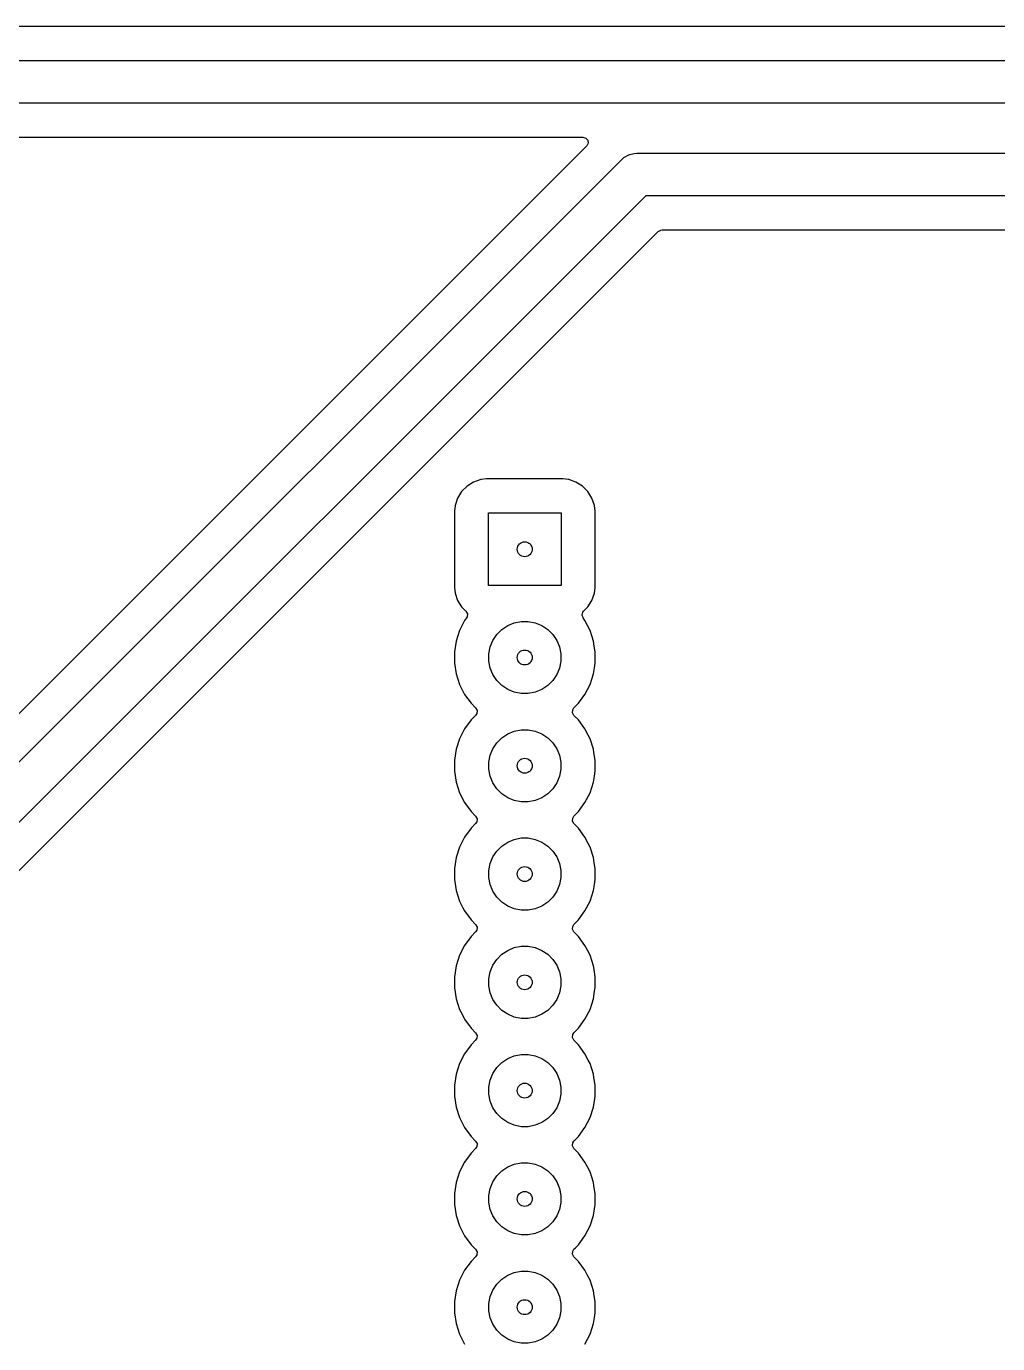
# Model space of a CAD drawing. Extents: x 20 to 124, y -124 to -20.
# Drawn here: x 72 to 94.77, y -72.29 to -41.39 of the extents above; entities that cross this region are included whole.
import ezdxf

# ---------------------------------------------------------------- set-up
doc = ezdxf.new("R2010")
doc.units = 0
doc.layers.add('BLACK', color=7, linetype='CONTINUOUS')
doc.layers.add('WHITE', color=7, linetype='CONTINUOUS')

msp = doc.modelspace()

# ---------------------------------------------------------------- linework, layer by layer
at = {"layer": 'BLACK', "linetype": 'CONTINUOUS'}
for p, q in [((102.736352, -41.39), (50.668551, -41.39)), ((50.5662, -42.1905), (102.634, -42.1905)), ((102.426894, -43.1905), (50.773306, -43.1905)), ((51.156247, -43.991), (85.049553, -43.991)), ((85.049553, -43.991), (85.116592, -44.010685)), ((85.116592, -44.010685), (85.162347, -44.063489)), ((85.172291, -44.132647), (85.143266, -44.196203)), ((85.162347, -44.063489), (85.172291, -44.132647)), ((85.137234, -44.202681), (66.423036, -62.916878)), ((85.143266, -44.196203), (85.137234, -44.202681)), ((85.960547, -44.511446), (86.009711, -44.46833)), ((86.009711, -44.46833), (86.009719, -44.468323)), ((86.009719, -44.468323), (86.122758, -44.40306)), ((86.122758, -44.40306), (86.149401, -44.39592)), ((86.149401, -44.39592), (86.248837, -44.369277)), ((86.248837, -44.369277), (86.248852, -44.369277)), ((86.248852, -44.369277), (86.3141, -44.365)), ((86.3141, -44.365), (100.4112, -44.365)), ((67.061447, -63.410547), (85.960547, -44.511446)), ((86.521207, -45.365), (67.915, -63.971206)), ((100.4112, -45.365), (86.521207, -45.365)), ((68.751819, -64.266465), (86.816465, -46.201819)), ((86.816465, -46.201819), (86.877788, -46.168334)), ((86.877788, -46.168334), (86.904146, -46.1655)), ((86.904146, -46.1655), (99.68039, -46.1655)), ((82.333937, -52.175184), (82.206384, -52.302737)), ((82.486676, -52.079211), (82.333937, -52.175184)), ((82.656945, -52.019631), (82.486676, -52.079211)), ((82.65695, -52.01963), (82.656945, -52.019631)), ((82.791239, -52.0045), (82.65695, -52.01963)), ((82.791246, -52.0045), (82.791239, -52.0045)), ((84.581154, -52.0045), (82.791246, -52.0045)), ((84.58116, -52.0045), (84.581154, -52.0045)), ((84.715449, -52.01963), (84.58116, -52.0045)), ((84.715454, -52.019631), (84.715449, -52.01963)), ((84.885723, -52.079211), (84.715454, -52.019631)), ((85.001955, -52.152245), (84.885723, -52.079211)), ((85.038462, -52.175184), (85.001955, -52.152245)), ((85.166016, -52.302738), (85.038462, -52.175184)), ((82.110411, -52.455476), (82.050831, -52.625745)), ((82.206384, -52.302737), (82.110411, -52.455476)), ((85.261989, -52.455478), (85.166016, -52.302738)), ((85.321568, -52.625745), (85.261989, -52.455478)), ((82.05083, -52.62575), (82.0357, -52.760039)), ((82.0357, -52.760039), (82.0357, -54.54996)), ((82.050831, -52.625745), (82.05083, -52.62575)), ((82.8362, -54.505), (82.8362, -52.805)), ((82.8362, -52.805), (84.5362, -52.805)), ((84.5362, -52.805), (84.5362, -54.505)), ((85.3367, -52.760046), (85.321568, -52.625745)), ((85.3367, -54.549954), (85.3367, -52.760046)), ((82.0357, -54.54996), (82.05083, -54.684249)), ((82.05083, -54.684249), (82.050831, -54.684254)), ((82.050831, -54.684254), (82.110411, -54.854523)), ((84.5362, -54.505), (82.8362, -54.505)), ((85.261989, -54.854522), (85.321568, -54.684255)), ((85.321568, -54.684255), (85.3367, -54.549954)), ((82.110411, -54.854523), (82.206384, -55.007262)), ((85.166016, -55.007262), (85.261989, -54.854522)), ((82.206384, -55.007262), (82.306776, -55.107654)), ((82.319414, -55.268219), (82.274567, -55.329946)), ((82.306776, -55.107654), (82.340261, -55.168977)), ((82.335277, -55.238669), (82.319414, -55.268219)), ((82.340261, -55.168977), (82.335277, -55.238669)), ((85.029506, -55.202416), (85.045331, -55.134362)), ((85.052985, -55.268219), (85.029506, -55.202416)), ((85.045331, -55.134362), (85.065623, -55.107655)), ((85.097832, -55.329946), (85.052985, -55.268219)), ((85.065623, -55.107655), (85.065624, -55.107654)), ((85.065624, -55.107654), (85.166016, -55.007262)), ((82.156622, -55.561423), (82.07634, -55.808506)), ((82.274567, -55.329946), (82.156622, -55.561423)), ((83.029141, -55.655766), (83.146966, -55.537941)), ((83.146966, -55.537941), (83.285513, -55.445367)), ((83.285513, -55.445367), (83.439458, -55.381601)), ((83.439458, -55.381601), (83.602885, -55.349093)), ((83.602885, -55.349093), (83.769515, -55.349093)), ((83.769515, -55.349093), (83.932942, -55.381601)), ((83.932942, -55.381601), (84.086887, -55.445367)), ((84.086887, -55.445367), (84.225434, -55.537941)), ((84.225434, -55.537941), (84.343259, -55.655766)), ((85.097833, -55.329948), (85.097832, -55.329946)), ((85.215777, -55.561423), (85.097833, -55.329948)), ((85.215777, -55.561425), (85.215777, -55.561423)), ((85.215779, -55.561428), (85.215777, -55.561425)), ((85.29606, -55.808507), (85.215779, -55.561428)), ((82.07634, -55.808506), (82.0357, -56.065097)), ((82.872801, -55.948258), (82.936567, -55.794313)), ((82.936567, -55.794313), (83.029141, -55.655766)), ((84.343259, -55.655766), (84.435833, -55.794313)), ((84.435833, -55.794313), (84.499599, -55.948258)), ((85.315147, -55.929021), (85.29606, -55.808507)), ((85.3367, -56.065097), (85.315147, -55.929021)), ((82.0357, -56.065097), (82.0357, -56.324902)), ((82.840293, -56.111685), (82.872801, -55.948258)), ((82.840293, -56.278315), (82.840293, -56.111685)), ((84.499599, -55.948258), (84.532107, -56.111685)), ((84.532107, -56.111685), (84.532107, -56.278315)), ((85.3367, -56.324902), (85.3367, -56.065097)), ((82.0357, -56.324902), (82.07634, -56.581493)), ((82.872801, -56.441742), (82.840293, -56.278315)), ((82.936567, -56.595687), (82.872801, -56.441742)), ((84.499599, -56.441742), (84.435833, -56.595687)), ((84.532107, -56.278315), (84.499599, -56.441742)), ((85.29606, -56.581493), (85.318739, -56.438298)), ((85.318739, -56.438298), (85.3367, -56.324902)), ((82.07634, -56.581493), (82.156622, -56.828576)), ((82.156622, -56.828576), (82.274568, -57.060054)), ((83.029141, -56.734234), (82.936567, -56.595687)), ((83.146966, -56.852059), (83.029141, -56.734234)), ((83.285513, -56.944633), (83.146966, -56.852059)), ((84.225434, -56.852059), (84.086887, -56.944633)), ((84.343259, -56.734234), (84.225434, -56.852059)), ((84.435833, -56.595687), (84.343259, -56.734234)), ((85.097834, -57.060051), (85.215779, -56.828572)), ((85.215779, -56.828572), (85.29606, -56.581493)), ((82.274568, -57.060054), (82.427266, -57.270225)), ((83.439458, -57.008399), (83.285513, -56.944633)), ((83.602885, -57.040907), (83.439458, -57.008399)), ((83.769515, -57.040907), (83.602885, -57.040907)), ((83.932942, -57.008399), (83.769515, -57.040907)), ((84.086887, -56.944633), (83.932942, -57.008399)), ((84.945131, -57.270229), (85.097834, -57.060051)), ((82.427266, -57.270225), (82.427271, -57.270231)), ((82.427271, -57.270231), (82.534359, -57.377319)), ((82.534359, -57.377319), (82.567844, -57.438642)), ((82.567844, -57.438642), (82.56286, -57.508334)), ((84.804556, -57.491358), (84.80954, -57.421666)), ((84.80954, -57.421666), (84.838041, -57.377319)), ((84.838041, -57.377319), (84.945131, -57.270229)), ((82.427266, -57.659774), (82.274568, -57.869945)), ((82.427271, -57.659768), (82.427266, -57.659774)), ((82.534359, -57.552681), (82.427271, -57.659768)), ((82.56286, -57.508334), (82.534359, -57.552681)), ((84.838041, -57.552681), (84.804556, -57.491358)), ((84.945131, -57.659771), (84.838041, -57.552681)), ((85.097834, -57.869949), (84.945131, -57.659771)), ((82.274568, -57.869945), (82.156622, -58.101423)), ((83.029141, -58.195766), (83.146966, -58.077941)), ((83.146966, -58.077941), (83.285513, -57.985367)), ((83.285513, -57.985367), (83.439458, -57.921601)), ((83.439458, -57.921601), (83.602885, -57.889093)), ((83.602885, -57.889093), (83.769515, -57.889093)), ((83.769515, -57.889093), (83.932942, -57.921601)), ((83.932942, -57.921601), (84.086887, -57.985367)), ((84.086887, -57.985367), (84.225434, -58.077941)), ((84.225434, -58.077941), (84.343259, -58.195766)), ((85.172987, -58.017445), (85.097834, -57.869949)), ((85.215777, -58.101423), (85.172987, -58.017445)), ((82.07634, -58.348506), (82.0357, -58.605097)), ((82.156622, -58.101423), (82.07634, -58.348506)), ((82.872801, -58.488258), (82.936567, -58.334313)), ((82.936567, -58.334313), (83.029141, -58.195766)), ((84.343259, -58.195766), (84.435833, -58.334313)), ((84.435833, -58.334313), (84.499599, -58.488258)), ((85.215777, -58.101425), (85.215777, -58.101423)), ((85.215779, -58.101428), (85.215777, -58.101425)), ((85.29606, -58.348507), (85.215779, -58.101428)), ((85.307638, -58.421611), (85.29606, -58.348507)), ((82.0357, -58.605097), (82.0357, -58.864902)), ((82.840293, -58.651685), (82.872801, -58.488258)), ((82.840293, -58.818315), (82.840293, -58.651685)), ((84.499599, -58.488258), (84.532107, -58.651685)), ((84.532107, -58.651685), (84.532107, -58.818315)), ((85.3367, -58.605097), (85.307638, -58.421611)), ((85.3367, -58.864902), (85.3367, -58.605097)), ((82.0357, -58.864902), (82.07634, -59.121493)), ((82.872801, -58.981742), (82.840293, -58.818315)), ((82.936567, -59.135687), (82.872801, -58.981742)), ((84.499599, -58.981742), (84.435833, -59.135687)), ((84.532107, -58.818315), (84.499599, -58.981742)), ((85.29606, -59.121493), (85.318739, -58.978298)), ((85.318739, -58.978298), (85.3367, -58.864902)), ((82.07634, -59.121493), (82.156622, -59.368576)), ((83.029141, -59.274234), (82.936567, -59.135687)), ((83.146966, -59.392059), (83.029141, -59.274234)), ((84.343259, -59.274234), (84.225434, -59.392059)), ((84.435833, -59.135687), (84.343259, -59.274234)), ((85.215779, -59.368572), (85.29606, -59.121493)), ((82.156622, -59.368576), (82.274568, -59.600054)), ((82.274568, -59.600054), (82.427266, -59.810225)), ((83.285513, -59.484633), (83.146966, -59.392059)), ((83.439458, -59.548399), (83.285513, -59.484633)), ((83.602885, -59.580907), (83.439458, -59.548399)), ((83.769515, -59.580907), (83.602885, -59.580907)), ((83.932942, -59.548399), (83.769515, -59.580907)), ((84.086887, -59.484633), (83.932942, -59.548399)), ((84.225434, -59.392059), (84.086887, -59.484633)), ((84.945131, -59.810229), (85.097834, -59.600051)), ((85.097834, -59.600051), (85.215779, -59.368572)), ((82.427266, -59.810225), (82.427271, -59.810231)), ((82.427271, -59.810231), (82.534359, -59.917319)), ((82.534359, -59.917319), (82.567844, -59.978642)), ((84.80954, -59.961666), (84.838041, -59.917319)), ((84.838041, -59.917319), (84.945131, -59.810229)), ((82.427266, -60.199774), (82.274568, -60.409945)), ((82.427271, -60.199768), (82.427266, -60.199774)), ((82.534359, -60.092681), (82.427271, -60.199768)), ((82.56286, -60.048334), (82.534359, -60.092681)), ((82.567844, -59.978642), (82.56286, -60.048334)), ((84.804556, -60.031358), (84.80954, -59.961666)), ((84.838041, -60.092681), (84.804556, -60.031358)), ((84.945131, -60.199771), (84.838041, -60.092681)), ((85.097834, -60.409949), (84.945131, -60.199771)), ((82.274568, -60.409945), (82.156622, -60.641423)), ((83.146966, -60.617941), (83.285513, -60.525367)), ((83.285513, -60.525367), (83.439458, -60.461601)), ((83.439458, -60.461601), (83.602885, -60.429093)), ((83.602885, -60.429093), (83.769515, -60.429093)), ((83.769515, -60.429093), (83.932942, -60.461601)), ((83.932942, -60.461601), (84.086887, -60.525367)), ((84.086887, -60.525367), (84.225434, -60.617941)), ((85.172987, -60.557445), (85.097834, -60.409949)), ((85.215777, -60.641423), (85.172987, -60.557445)), ((82.156622, -60.641423), (82.07634, -60.888506)), ((82.936567, -60.874313), (83.029141, -60.735766)), ((83.029141, -60.735766), (83.146966, -60.617941)), ((84.225434, -60.617941), (84.343259, -60.735766)), ((84.343259, -60.735766), (84.435833, -60.874313)), ((85.215777, -60.641425), (85.215777, -60.641423)), ((85.215779, -60.641428), (85.215777, -60.641425)), ((85.29606, -60.888507), (85.215779, -60.641428)), ((82.07634, -60.888506), (82.0357, -61.145097)), ((82.0357, -61.145097), (82.0357, -61.404902)), ((82.840293, -61.191685), (82.872801, -61.028258)), ((82.872801, -61.028258), (82.936567, -60.874313)), ((84.435833, -60.874313), (84.499599, -61.028258)), ((84.499599, -61.028258), (84.532107, -61.191685)), ((85.315147, -61.009021), (85.29606, -60.888507)), ((85.3367, -61.145097), (85.315147, -61.009021)), ((85.3367, -61.404902), (85.3367, -61.145097)), ((82.0357, -61.404902), (82.07634, -61.661493)), ((82.840293, -61.358315), (82.840293, -61.191685)), ((82.872801, -61.521742), (82.840293, -61.358315)), ((84.532107, -61.358315), (84.499599, -61.521742)), ((84.532107, -61.191685), (84.532107, -61.358315)), ((85.318739, -61.518298), (85.3367, -61.404902)), ((82.07634, -61.661493), (82.156622, -61.908576)), ((82.936567, -61.675687), (82.872801, -61.521742)), ((83.029141, -61.814234), (82.936567, -61.675687)), ((84.435833, -61.675687), (84.343259, -61.814234)), ((84.499599, -61.521742), (84.435833, -61.675687)), ((85.215779, -61.908572), (85.29606, -61.661493)), ((85.29606, -61.661493), (85.318739, -61.518298)), ((82.156622, -61.908576), (82.236505, -62.065353)), ((82.236505, -62.065353), (82.271743, -62.134511)), ((83.146966, -61.932059), (83.029141, -61.814234)), ((83.285513, -62.024633), (83.146966, -61.932059)), ((83.439458, -62.088399), (83.285513, -62.024633)), ((83.602885, -62.120907), (83.439458, -62.088399)), ((83.932942, -62.088399), (83.769515, -62.120907)), ((84.086887, -62.024633), (83.932942, -62.088399)), ((84.225434, -61.932059), (84.086887, -62.024633)), ((84.343259, -61.814234), (84.225434, -61.932059)), ((85.097834, -62.140051), (85.215779, -61.908572)), ((82.271743, -62.134511), (82.274568, -62.140054)), ((82.274568, -62.140054), (82.427266, -62.350225)), ((82.427266, -62.350225), (82.427271, -62.350231)), ((82.427271, -62.350231), (82.534359, -62.457319)), ((83.769515, -62.120907), (83.602885, -62.120907)), ((84.847711, -62.447649), (84.945131, -62.350229)), ((84.945131, -62.350229), (85.097834, -62.140051)), ((82.534359, -62.632681), (82.427271, -62.739768)), ((82.534359, -62.457319), (82.567844, -62.518642)), ((82.56286, -62.588334), (82.534359, -62.632681)), ((82.567844, -62.518642), (82.56286, -62.588334)), ((84.804556, -62.571358), (84.80954, -62.501666)), ((84.838041, -62.632681), (84.804556, -62.571358)), ((84.80954, -62.501666), (84.838041, -62.457319)), ((84.838041, -62.457319), (84.847711, -62.447649)), ((84.945131, -62.739771), (84.838041, -62.632681)), ((82.274568, -62.949945), (82.156622, -63.181423)), ((82.427266, -62.739774), (82.274568, -62.949945)), ((82.427271, -62.739768), (82.427266, -62.739774)), ((83.285513, -63.065367), (83.439458, -63.001601)), ((83.439458, -63.001601), (83.602885, -62.969093)), ((83.602885, -62.969093), (83.769515, -62.969093)), ((83.769515, -62.969093), (83.932942, -63.001601)), ((83.932942, -63.001601), (84.086887, -63.065367)), ((85.097834, -62.949949), (84.945131, -62.739771)), ((85.154135, -63.060445), (85.097834, -62.949949)), ((82.156622, -63.181423), (82.07634, -63.428506)), ((82.936567, -63.414313), (83.029141, -63.275766)), ((83.029141, -63.275766), (83.146966, -63.157941)), ((83.146966, -63.157941), (83.285513, -63.065367)), ((84.086887, -63.065367), (84.225434, -63.157941)), ((84.225434, -63.157941), (84.343259, -63.275766)), ((84.343259, -63.275766), (84.435833, -63.414313)), ((85.215777, -63.181423), (85.154135, -63.060445)), ((85.215777, -63.181425), (85.215777, -63.181423)), ((85.215779, -63.181428), (85.215777, -63.181425)), ((85.29606, -63.428507), (85.215779, -63.181428)), ((82.07634, -63.428506), (82.0357, -63.685097)), ((82.840293, -63.731685), (82.872801, -63.568258)), ((82.872801, -63.568258), (82.936567, -63.414313)), ((84.435833, -63.414313), (84.499599, -63.568258)), ((84.499599, -63.568258), (84.532107, -63.731685)), ((85.309676, -63.514477), (85.29606, -63.428507)), ((85.3367, -63.685097), (85.309676, -63.514477)), ((82.0357, -63.685097), (82.0357, -63.944902)), ((82.0357, -63.944902), (82.07634, -64.201493)), ((82.840293, -63.898315), (82.840293, -63.731685)), ((82.872801, -64.061742), (82.840293, -63.898315)), ((84.532107, -63.898315), (84.499599, -64.061742)), ((84.532107, -63.731685), (84.532107, -63.898315)), ((85.32493, -64.019211), (85.3367, -63.944902)), ((85.3367, -63.944902), (85.3367, -63.685097)), ((82.07634, -64.201493), (82.156622, -64.448576)), ((82.936567, -64.215687), (82.872801, -64.061742)), ((83.029141, -64.354234), (82.936567, -64.215687)), ((84.435833, -64.215687), (84.343259, -64.354234)), ((84.499599, -64.061742), (84.435833, -64.215687)), ((85.215779, -64.448572), (85.29606, -64.201493)), ((85.29606, -64.201493), (85.32493, -64.019211)), ((82.156622, -64.448576), (82.214955, -64.563058)), ((82.214955, -64.563058), (82.258064, -64.647665)), ((83.146966, -64.472059), (83.029141, -64.354234)), ((83.285513, -64.564633), (83.146966, -64.472059)), ((83.439458, -64.628399), (83.285513, -64.564633)), ((84.086887, -64.564633), (83.932942, -64.628399)), ((84.225434, -64.472059), (84.086887, -64.564633)), ((84.343259, -64.354234), (84.225434, -64.472059)), ((85.097834, -64.680051), (85.215779, -64.448572)), ((82.258064, -64.647665), (82.274568, -64.680054)), ((82.274568, -64.680054), (82.427266, -64.890225)), ((82.427266, -64.890225), (82.427271, -64.890231)), ((82.427271, -64.890231), (82.534359, -64.997319)), ((83.602885, -64.660907), (83.439458, -64.628399)), ((83.769515, -64.660907), (83.602885, -64.660907)), ((83.932942, -64.628399), (83.769515, -64.660907)), ((84.838041, -64.997319), (84.945131, -64.890229)), ((84.945131, -64.890229), (85.097834, -64.680051)), ((82.534359, -65.172681), (82.427271, -65.279768)), ((82.534359, -64.997319), (82.567844, -65.058642)), ((82.56286, -65.128334), (82.534359, -65.172681)), ((82.567844, -65.058642), (82.56286, -65.128334)), ((84.804556, -65.111358), (84.80954, -65.041666)), ((84.838041, -65.172681), (84.804556, -65.111358)), ((84.80954, -65.041666), (84.838041, -64.997319)), ((84.945131, -65.279771), (84.838041, -65.172681)), ((82.274568, -65.489945), (82.156622, -65.721423)), ((82.427266, -65.279774), (82.274568, -65.489945)), ((82.427271, -65.279768), (82.427266, -65.279774)), ((85.097834, -65.489949), (84.945131, -65.279771)), ((85.172987, -65.637445), (85.097834, -65.489949)), ((82.156622, -65.721423), (82.07634, -65.968506)), ((82.936567, -65.954313), (83.029141, -65.815766)), ((83.029141, -65.815766), (83.146966, -65.697941)), ((83.146966, -65.697941), (83.285513, -65.605367)), ((83.285513, -65.605367), (83.439458, -65.541601)), ((83.439458, -65.541601), (83.602885, -65.509093)), ((83.602885, -65.509093), (83.769515, -65.509093)), ((83.769515, -65.509093), (83.932942, -65.541601)), ((83.932942, -65.541601), (84.086887, -65.605367)), ((84.086887, -65.605367), (84.225434, -65.697941)), ((84.225434, -65.697941), (84.343259, -65.815766)), ((84.343259, -65.815766), (84.435833, -65.954313)), ((85.215777, -65.721423), (85.172987, -65.637445)), ((85.215777, -65.721425), (85.215777, -65.721423)), ((85.215779, -65.721428), (85.215777, -65.721425)), ((85.29606, -65.968507), (85.215779, -65.721428)), ((82.07634, -65.968506), (82.0357, -66.225097)), ((82.840293, -66.271685), (82.872801, -66.108258)), ((82.872801, -66.108258), (82.936567, -65.954313)), ((84.435833, -65.954313), (84.499599, -66.108258)), ((84.499599, -66.108258), (84.532107, -66.271685)), ((85.309041, -66.050466), (85.29606, -65.968507)), ((85.3367, -66.225097), (85.309041, -66.050466)), ((82.0357, -66.225097), (82.0357, -66.484902)), ((82.840293, -66.438315), (82.840293, -66.271685)), ((84.532107, -66.271685), (84.532107, -66.438315)), ((85.3367, -66.484902), (85.3367, -66.225097)), ((82.0357, -66.484902), (82.07634, -66.741493)), ((82.07634, -66.741493), (82.156622, -66.988576)), ((82.872801, -66.601742), (82.840293, -66.438315)), ((82.936567, -66.755687), (82.872801, -66.601742)), ((84.499599, -66.601742), (84.435833, -66.755687)), ((84.532107, -66.438315), (84.499599, -66.601742)), ((85.215779, -66.988572), (85.29606, -66.741493)), ((85.29606, -66.741493), (85.318739, -66.598298)), ((85.318739, -66.598298), (85.3367, -66.484902)), ((82.156622, -66.988576), (82.201122, -67.07591)), ((83.029141, -66.894234), (82.936567, -66.755687)), ((83.146966, -67.012059), (83.029141, -66.894234)), ((83.285513, -67.104633), (83.146966, -67.012059)), ((84.225434, -67.012059), (84.086887, -67.104633)), ((84.343259, -66.894234), (84.225434, -67.012059)), ((84.435833, -66.755687), (84.343259, -66.894234)), ((85.097834, -67.220051), (85.215779, -66.988572)), ((82.201122, -67.07591), (82.252176, -67.176109)), ((82.252176, -67.176109), (82.274568, -67.220054)), ((82.274568, -67.220054), (82.427266, -67.430225)), ((83.439458, -67.168399), (83.285513, -67.104633)), ((83.602885, -67.200907), (83.439458, -67.168399)), ((83.769515, -67.200907), (83.602885, -67.200907)), ((83.932942, -67.168399), (83.769515, -67.200907)), ((84.086887, -67.104633), (83.932942, -67.168399)), ((84.945131, -67.430229), (85.097834, -67.220051)), ((82.427266, -67.430225), (82.427271, -67.430231)), ((82.427271, -67.430231), (82.534359, -67.537319)), ((82.534359, -67.537319), (82.567844, -67.598642)), ((82.56286, -67.668334), (82.534359, -67.712681)), ((82.567844, -67.598642), (82.56286, -67.668334)), ((84.804556, -67.651358), (84.80954, -67.581666)), ((84.838041, -67.712681), (84.804556, -67.651358)), ((84.80954, -67.581666), (84.838041, -67.537319)), ((84.838041, -67.537319), (84.873937, -67.501423)), ((84.873937, -67.501423), (84.945131, -67.430229)), ((82.427266, -67.819774), (82.274568, -68.029945)), ((82.427271, -67.819768), (82.427266, -67.819774)), ((82.534359, -67.712681), (82.427271, -67.819768)), ((84.945131, -67.819771), (84.838041, -67.712681)), ((85.097834, -68.029949), (84.945131, -67.819771)), ((82.156622, -68.261423), (82.07634, -68.508506)), ((82.274568, -68.029945), (82.156622, -68.261423)), ((83.029141, -68.355766), (83.146966, -68.237941)), ((83.146966, -68.237941), (83.285513, -68.145367)), ((83.285513, -68.145367), (83.439458, -68.081601)), ((83.439458, -68.081601), (83.602885, -68.049093)), ((83.602885, -68.049093), (83.769515, -68.049093)), ((83.769515, -68.049093), (83.932942, -68.081601)), ((83.932942, -68.081601), (84.086887, -68.145367)), ((84.086887, -68.145367), (84.225434, -68.237941)), ((84.225434, -68.237941), (84.343259, -68.355766)), ((85.162594, -68.157048), (85.097834, -68.029949)), ((85.215777, -68.261423), (85.162594, -68.157048)), ((85.215777, -68.261425), (85.215777, -68.261423)), ((85.215779, -68.261428), (85.215777, -68.261425)), ((85.29606, -68.508507), (85.215779, -68.261428)), ((82.07634, -68.508506), (82.0357, -68.765097)), ((82.872801, -68.648258), (82.936567, -68.494313)), ((82.936567, -68.494313), (83.029141, -68.355766)), ((84.343259, -68.355766), (84.435833, -68.494313)), ((84.435833, -68.494313), (84.499599, -68.648258)), ((85.308505, -68.587085), (85.29606, -68.508507)), ((85.3367, -68.765097), (85.308505, -68.587085)), ((82.0357, -68.765097), (82.0357, -69.024902)), ((82.840293, -68.811685), (82.872801, -68.648258)), ((82.840293, -68.978315), (82.840293, -68.811685)), ((84.499599, -68.648258), (84.532107, -68.811685)), ((84.532107, -68.811685), (84.532107, -68.978315)), ((85.3367, -69.024902), (85.3367, -68.765097)), ((82.0357, -69.024902), (82.07634, -69.281493)), ((82.872801, -69.141742), (82.840293, -68.978315)), ((82.936567, -69.295687), (82.872801, -69.141742)), ((84.499599, -69.141742), (84.435833, -69.295687)), ((84.532107, -68.978315), (84.499599, -69.141742)), ((85.29606, -69.281493), (85.320534, -69.126966)), ((85.320534, -69.126966), (85.3367, -69.024902)), ((82.07634, -69.281493), (82.156622, -69.528576)), ((83.029141, -69.434234), (82.936567, -69.295687)), ((83.146966, -69.552059), (83.029141, -69.434234)), ((84.343259, -69.434234), (84.225434, -69.552059)), ((84.435833, -69.295687), (84.343259, -69.434234)), ((85.215779, -69.528572), (85.29606, -69.281493)), ((82.156622, -69.528576), (82.274568, -69.760054)), ((82.274568, -69.760054), (82.427266, -69.970225)), ((83.285513, -69.644633), (83.146966, -69.552059)), ((83.439458, -69.708399), (83.285513, -69.644633)), ((83.602885, -69.740907), (83.439458, -69.708399)), ((83.769515, -69.740907), (83.602885, -69.740907)), ((83.932942, -69.708399), (83.769515, -69.740907)), ((84.086887, -69.644633), (83.932942, -69.708399)), ((84.225434, -69.552059), (84.086887, -69.644633)), ((84.945131, -69.970229), (85.097834, -69.760051)), ((85.097834, -69.760051), (85.215779, -69.528572)), ((82.427266, -69.970225), (82.427271, -69.970231)), ((82.427271, -69.970231), (82.534359, -70.077319)), ((82.534359, -70.077319), (82.567844, -70.138642)), ((82.567844, -70.138642), (82.56286, -70.208334)), ((84.804556, -70.191358), (84.80954, -70.121666)), ((84.80954, -70.121666), (84.838041, -70.077319)), ((84.838041, -70.077319), (84.873937, -70.041423)), ((84.873937, -70.041423), (84.945131, -69.970229)), ((82.42727, -70.35977), (82.274568, -70.569945)), ((82.427271, -70.359768), (82.42727, -70.35977)), ((82.534359, -70.252681), (82.427271, -70.359768)), ((82.56286, -70.208334), (82.534359, -70.252681)), ((84.838041, -70.252681), (84.804556, -70.191358)), ((84.945131, -70.359771), (84.838041, -70.252681)), ((85.097834, -70.569949), (84.945131, -70.359771)), ((82.274568, -70.569945), (82.156622, -70.801423)), ((83.146966, -70.777941), (83.285513, -70.685367)), ((83.285513, -70.685367), (83.439458, -70.621601)), ((83.439458, -70.621601), (83.602885, -70.589093)), ((83.602885, -70.589093), (83.769515, -70.589093)), ((83.769515, -70.589093), (83.932942, -70.621601)), ((83.932942, -70.621601), (84.086887, -70.685367)), ((84.086887, -70.685367), (84.225434, -70.777941)), ((85.150632, -70.673571), (85.097834, -70.569949)), ((85.215777, -70.801423), (85.150632, -70.673571)), ((82.07634, -71.048506), (82.0357, -71.305097)), ((82.156622, -70.801423), (82.07634, -71.048506)), ((82.872801, -71.188258), (82.936567, -71.034313)), ((82.936567, -71.034313), (83.029141, -70.895766)), ((83.029141, -70.895766), (83.146966, -70.777941)), ((84.225434, -70.777941), (84.343259, -70.895766)), ((84.343259, -70.895766), (84.435833, -71.034313)), ((84.435833, -71.034313), (84.499599, -71.188258)), ((85.215777, -70.801425), (85.215777, -70.801423)), ((85.215779, -70.801428), (85.215777, -70.801425)), ((85.29606, -71.048507), (85.215779, -70.801428)), ((85.315147, -71.169021), (85.29606, -71.048507)), ((82.0357, -71.305097), (82.0357, -71.564902)), ((82.840293, -71.351685), (82.872801, -71.188258)), ((82.840293, -71.518315), (82.840293, -71.351685)), ((84.499599, -71.188258), (84.532107, -71.351685)), ((84.532107, -71.351685), (84.532107, -71.518315)), ((85.3367, -71.305097), (85.315147, -71.169021)), ((85.3367, -71.564902), (85.3367, -71.305097)), ((82.0357, -71.564902), (82.07634, -71.821493)), ((82.872801, -71.681742), (82.840293, -71.518315)), ((82.936567, -71.835687), (82.872801, -71.681742)), ((84.499599, -71.681742), (84.435833, -71.835687)), ((84.532107, -71.518315), (84.499599, -71.681742)), ((85.29606, -71.821493), (85.318739, -71.678298)), ((85.318739, -71.678298), (85.3367, -71.564902)), ((82.07634, -71.821493), (82.156622, -72.068576)), ((83.029141, -71.974234), (82.936567, -71.835687)), ((83.146966, -72.092059), (83.029141, -71.974234)), ((84.343259, -71.974234), (84.225434, -72.092059)), ((84.435833, -71.835687), (84.343259, -71.974234)), ((85.215779, -72.068572), (85.29606, -71.821493)), ((82.156622, -72.068576), (82.274568, -72.300054)), ((83.285513, -72.184633), (83.146966, -72.092059)), ((83.439458, -72.248399), (83.285513, -72.184633)), ((83.602885, -72.280907), (83.439458, -72.248399)), ((83.769515, -72.280907), (83.602885, -72.280907)), ((83.932942, -72.248399), (83.769515, -72.280907)), ((84.086887, -72.184633), (83.932942, -72.248399)), ((84.225434, -72.092059), (84.086887, -72.184633)), ((85.097834, -72.300051), (85.215779, -72.068572))]:
    msp.add_line(p, q, dxfattribs=at)
at = {"layer": 'BLACK'}
for centre in [(83.6862, -53.655), (83.6862, -56.195), (83.6862, -58.735), (83.6862, -61.275), (83.6862, -63.815), (83.6862, -66.355), (83.6862, -68.895), (83.6862, -71.435)]:
    msp.add_circle(centre, 0.175, dxfattribs=at)
at = {"layer": 'WHITE'}
for centre in [(83.6862, -53.655), (83.6862, -56.195), (83.6862, -58.735), (83.6862, -61.275), (83.6862, -63.815), (83.6862, -66.355), (83.6862, -68.895), (83.6862, -71.435)]:
    msp.add_circle(centre, 0.175, dxfattribs=at)

doc.saveas('drawing.dxf')
